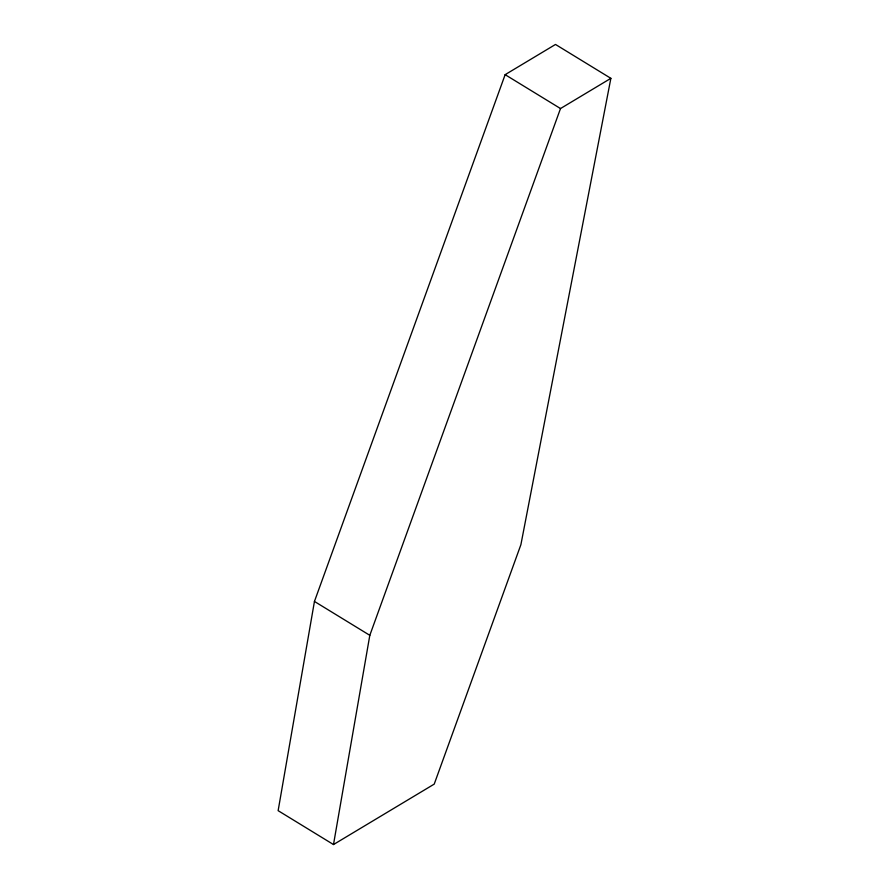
<?xml version="1.0" encoding="UTF-8"?>
<svg xmlns="http://www.w3.org/2000/svg" width="889" height="889" viewBox="0 0 889 889"><rect width="100%" height="100%" fill="white"/><g stroke="black" fill="none" stroke-linecap="round" stroke-linejoin="round"><path stroke-width="1.33" d="M314.45 601.442L278.135 810.668L333.497 844.55L434.221 784.109L520.898 544.668L610.865 78.332L555.503 44.45L505.141 74.665L314.45 601.442L369.813 635.324L333.497 844.55M369.813 635.324L560.503 108.547L610.865 78.332M505.141 74.665L560.503 108.547"/></g></svg>
